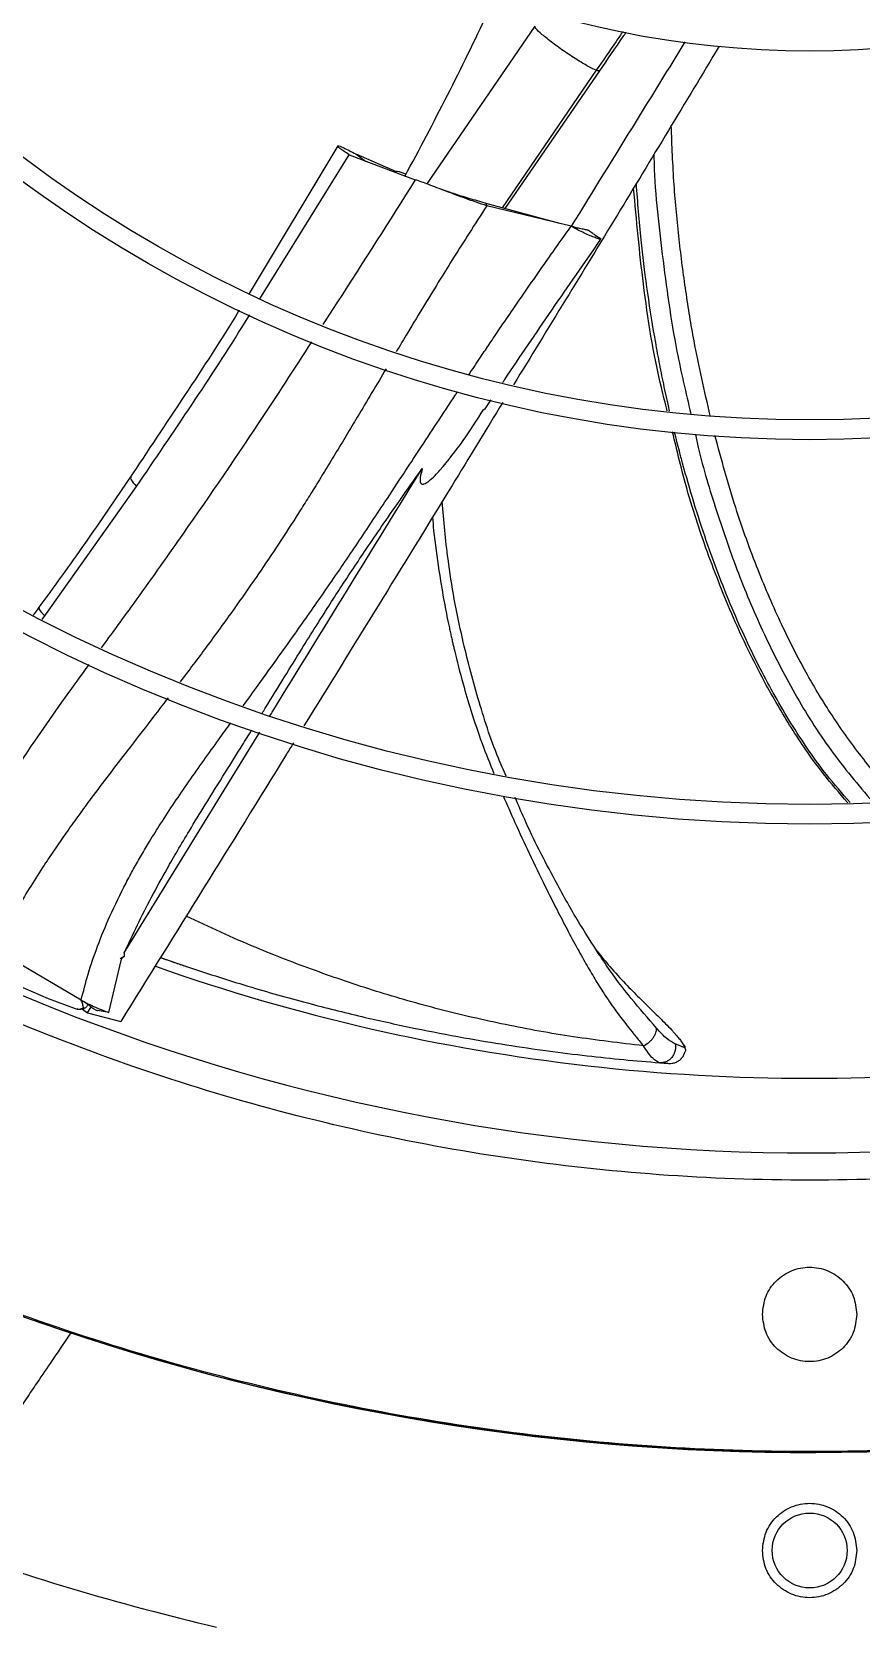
# Model space of a CAD drawing. Header units: inches. Extents: x 1229 to 1453, y -1023 to -720.
# Drawn here: x 1250.28 to 1254.43, y -757.85 to -749.87 of the extents above; entities that cross this region are included whole.
import ezdxf

# ---------------------------------------------------------------- set-up
doc = ezdxf.new("R2010")
doc.units = ezdxf.units.IN
doc.header["$MEASUREMENT"] = 0

msp = doc.modelspace()

# ---------------------------------------------------------------- linework, layer by layer
at = {"color": 18, "linetype": 'Continuous', "lineweight": 25, "true_color": 0x000000}
for p, q in [((1252.7992, -749.8403), (1252.2587, -750.6291)), ((1253.1066, -750.0606), (1252.6354, -750.7483)), ((1252.6513, -750.7526), (1253.1239, -750.0629)), ((1251.8136, -750.4393), (1251.3699, -751.1777)), ((1251.4229, -751.2034), (1251.8698, -750.4828)), ((1251.8698, -750.4828), (1252.2007, -750.6081)), ((1251.9037, -750.4793), (1251.9513, -750.5154)), ((1251.9037, -750.4793), (1252.105, -750.5662)), ((1252.3963, -750.679), (1252.3239, -750.6537)), ((1252.5584, -750.7388), (1252.5562, -750.7268)), ((1252.9249, -750.8268), (1252.5562, -750.7268)), ((1252.9808, -750.8403), (1252.5584, -750.7388)), ((1253.1008, -750.8849), (1253.1257, -750.9012)), ((1252.5472, -751.7587), (1252.5807, -751.7085)), ((1250.3483, -752.7893), (1250.8067, -752.142)), ((1250.319, -752.7463), (1250.2896, -752.786)), ((1250.3347, -752.8076), (1250.3483, -752.7893)), ((1250.7446, -754.4763), (1251.4236, -753.3722)), ((1253.1196, -754.4803), (1253.0899, -754.4348)), ((1250.5293, -754.7124), (1250.1008, -754.4602)), ((1250.6681, -754.7736), (1250.7318, -754.5075)), ((1250.9259, -754.4993), (1251.061, -754.5462)), ((1250.2107, -754.6366), (1250.3641, -754.7038)), ((1250.3641, -754.7038), (1250.499, -754.754)), ((1250.509, -754.7566), (1250.516, -754.7577)), ((1250.5476, -754.7528), (1250.5406, -754.7508)), ((1250.5608, -754.7755), (1250.5791, -754.7457)), ((1250.5357, -754.7578), (1250.5608, -754.7755)), ((1250.5608, -754.7755), (1250.7272, -754.8199)), ((1250.6681, -754.7736), (1250.6115, -754.764)), ((1253.55, -754.9503), (1253.5016, -754.9306)), ((1253.4131, -755.0232), (1253.4394, -755.0248))]:
    msp.add_line(p, q, dxfattribs=at)
at = {"color": 18, "linetype": 'Continuous', "lineweight": 25, "true_color": 0x000000, "flags": 128}
msp.add_lwpolyline([(1253.0001, -750.8469), (1252.9926, -750.8443), (1252.9808, -750.8403)], dxfattribs=at)
at = {"color": 18, "linetype": 'Continuous', "lineweight": 25, "true_color": 0x000000}
for centre, radius in [((1254.1739, -745.2608), 11.7126), ((1254.1739, -745.2608), 8.5704), ((1254.1739, -745.2608), 8.472), ((1254.1739, -745.2608), 6.6478), ((1254.1739, -745.2608), 6.5493), ((1254.1739, -745.2608), 4.7037), ((1254.1739, -757.4655), 0.1875)]:
    msp.add_circle(centre, radius, dxfattribs=at)
for radius, start, end in [(10.2157, 224.36307, 313.03719), (9.8425, 250.57522, 276.47911), (11.7147, 250.65335, 290.90006), (12.9331, 250.083, 256.73333)]:
    msp.add_arc((1254.1739, -745.2608), radius, start, end, dxfattribs=at)
for points, knots in [([(1265.8834, -745.2608), (1265.8786, -745.5163), (1265.8689, -746.0272), (1265.7909, -746.7903), (1265.6667, -747.5468), (1265.4924, -748.2936), (1265.2699, -749.0274), (1264.9998, -749.745), (1264.6833, -750.4435), (1264.3218, -751.1197), (1263.9169, -751.7709), (1263.4703, -752.3942), (1262.9838, -752.9869), (1262.4597, -753.5466), (1261.9, -754.0708), (1261.3073, -754.5572), (1260.684, -755.0039), (1260.0328, -755.4088), (1259.3565, -755.7703), (1258.6581, -756.0867), (1257.9404, -756.3568), (1257.2067, -756.5794), (1256.4599, -756.7535), (1255.7033, -756.8784), (1254.9402, -756.9536), (1254.1739, -756.9787), (1253.4075, -756.9536), (1252.6444, -756.8784), (1251.8878, -756.7535), (1251.141, -756.5794), (1250.4073, -756.3568), (1249.6896, -756.0867), (1248.9912, -755.7702), (1248.3149, -755.4088), (1247.6637, -755.0039), (1247.0405, -754.5572), (1246.4477, -754.0708), (1245.8881, -753.5466), (1245.3639, -752.9869), (1244.8774, -752.3942), (1244.4308, -751.7709), (1244.0259, -751.1197), (1243.6644, -750.4435), (1243.3479, -749.745), (1243.0778, -749.0274), (1242.8553, -748.2936), (1242.681, -747.5468), (1242.5568, -746.7903), (1242.4788, -746.0272), (1242.4692, -745.5163), (1242.4643, -745.2608)], [0, 0, 0, 0, 0.020833, 0.041667, 0.0625, 0.083333, 0.104167, 0.125, 0.145833, 0.166667, 0.1875, 0.208333, 0.229167, 0.25, 0.270833, 0.291667, 0.3125, 0.333333, 0.354167, 0.375, 0.395833, 0.416667, 0.4375, 0.458333, 0.479167, 0.5, 0.520833, 0.541667, 0.5625, 0.583333, 0.604167, 0.625, 0.645833, 0.666667, 0.6875, 0.708333, 0.729167, 0.75, 0.770833, 0.791667, 0.8125, 0.833333, 0.854167, 0.875, 0.895833, 0.916667, 0.9375, 0.958333, 0.979167, 1, 1, 1, 1]), ([(1252.1493, -750.5914), (1252.2925, -750.3211), (1252.4497, -750.0241), (1252.5875, -749.7178), (1252.5998, -749.6903)], [0, 0, 0, 0, 0.910233, 1, 1, 1, 1]), ([(1253.1066, -750.0606), (1253.0952, -750.0556), (1253.0725, -750.0455), (1253.016, -750.0121), (1252.9509, -749.9697), (1252.8854, -749.9228), (1252.8331, -749.8811), (1252.801, -749.8508), (1252.8002, -749.844), (1252.7998, -749.8408)], [0, 0, 0, 0, 0.1380937, 0.2761801, 0.4246192, 0.5730656, 0.7215073, 0.8699499, 1, 1, 1, 1]), ([(1253.2396, -749.8665), (1253.2283, -749.8829), (1253.1847, -749.9467), (1253.1399, -750.0121), (1253.1066, -750.0606)], [0, 0, 0, 0, 0.257808, 1, 1, 1, 1]), ([(1253.1239, -750.0629), (1253.1633, -750.0055), (1253.208, -749.9402), (1253.2513, -749.877), (1253.2566, -749.8694)], [0, 0, 0, 0, 0.879291, 1, 1, 1, 1]), ([(1253.722, -749.9393), (1253.5522, -750.2212), (1253.2108, -750.7881), (1252.8656, -751.3515), (1252.692, -751.6347)], [0, 0, 0, 0, 0.497142, 1, 1, 1, 1]), ([(1252.9829, -750.841), (1253.091, -750.6657), (1253.2804, -750.3585), (1253.4703, -750.051), (1253.5519, -749.9189)], [0, 0, 0, 0, 0.57047, 1, 1, 1, 1]), ([(1253.1239, -750.0592), (1253.124, -750.0615), (1253.1242, -750.0662), (1253.1125, -750.0625), (1253.1066, -750.0606)], [0, 0, 0, 0, 0.4999658, 1, 1, 1, 1]), ([(1253.6768, -751.7894), (1253.6478, -751.6646), (1253.6095, -751.4992), (1253.5738, -751.2905), (1253.5541, -751.1648), (1253.5364, -751.0361), (1253.5206, -750.9045), (1253.507, -750.7699), (1253.4908, -750.5806), (1253.4853, -750.436), (1253.4816, -750.3373)], [0, 0, 0, 0, 0.260832, 0.345503, 0.432085, 0.520577, 0.610976, 0.703276, 0.797476, 1, 1, 1, 1]), ([(1251.8698, -750.4828), (1251.8521, -750.471), (1251.8165, -750.4474), (1251.8096, -750.4357), (1251.836, -750.4436), (1251.8811, -750.4674), (1251.9037, -750.4793)], [0, 0, 0, 0, 0.250001, 0.500002, 0.75, 1, 1, 1, 1]), ([(1253.3941, -750.4821), (1253.3942, -750.4865), (1253.3978, -750.6534), (1253.4348, -750.9825), (1253.4929, -751.4114), (1253.5548, -751.6747), (1253.5792, -751.7781)], [0, 0, 0, 0, 0.010031, 0.383834, 0.757861, 1, 1, 1, 1]), ([(1252.1543, -750.5816), (1252.1477, -750.5787), (1252.1334, -750.5725), (1252.1153, -750.5668), (1252.1087, -750.5664), (1252.105, -750.5662)], [0, 0, 0, 0, 0.274241, 0.593266, 1, 1, 1, 1]), ([(1252.2007, -750.6081), (1252.0719, -750.8126), (1251.9191, -751.0554), (1251.7625, -751.2953), (1251.7378, -751.3331)], [0, 0, 0, 0, 0.842331, 1, 1, 1, 1]), ([(1252.5584, -750.7388), (1252.523, -750.7266), (1252.4523, -750.7024), (1252.3527, -750.6647), (1252.2644, -750.6308), (1252.2219, -750.6157), (1252.2007, -750.6081)], [0, 0, 0, 0, 0.249985, 0.5000003, 0.7500079, 1, 1, 1, 1]), ([(1252.5562, -750.7268), (1252.5269, -750.7185), (1252.4699, -750.7022), (1252.4177, -750.6857), (1252.3922, -750.6777)], [0, 0, 0, 0, 0.513421, 1, 1, 1, 1]), ([(1253.4617, -751.7645), (1253.4516, -751.7255), (1253.3977, -751.5166), (1253.3386, -751.1438), (1253.3078, -750.81), (1253.2929, -750.6497)], [0, 0, 0, 0, 0.106433, 0.570813, 1, 1, 1, 1]), ([(1253.4735, -751.7659), (1253.4707, -751.7542), (1253.4591, -751.7045), (1253.4408, -751.6173), (1253.4185, -751.5052), (1253.3901, -751.3482), (1253.3594, -751.15), (1253.3268, -750.8939), (1253.314, -750.7207), (1253.307, -750.6263)], [0, 0, 0, 0, 0.03104, 0.132253, 0.23119, 0.327855, 0.546696, 0.752907, 1, 1, 1, 1]), ([(1252.5584, -750.7388), (1252.5291, -750.7842), (1252.474, -750.8696), (1252.3967, -750.9917), (1252.3221, -751.1112), (1252.2449, -751.2371), (1252.1714, -751.3586), (1252.1245, -751.4373), (1252.1053, -751.4694)], [0, 0, 0, 0, 0.188275, 0.353819, 0.503651, 0.679503, 0.869268, 1, 1, 1, 1]), ([(1252.47, -751.5818), (1252.472, -751.5787), (1252.4922, -751.5483), (1252.5262, -751.4974), (1252.5751, -751.4248), (1252.6283, -751.3461), (1252.695, -751.2485), (1252.7726, -751.1363), (1252.8508, -751.0244), (1252.9202, -750.9258), (1252.9621, -750.8666), (1252.9808, -750.8403)], [0, 0, 0, 0, 0.012456, 0.12215, 0.205101, 0.305452, 0.439341, 0.599659, 0.759464, 0.892908, 1, 1, 1, 1]), ([(1253.1257, -750.9012), (1253.1277, -750.9029), (1253.1318, -750.9061), (1253.1275, -750.9065), (1253.1156, -750.9033), (1253.0958, -750.8962), (1253.0694, -750.8854), (1253.039, -750.8715), (1253.0078, -750.8559), (1252.9897, -750.8454), (1252.9808, -750.8403)], [0, 0, 0, 0, 0.1195219, 0.2368997, 0.3560026, 0.4802891, 0.6097285, 0.7415773, 0.8729295, 1, 1, 1, 1]), ([(1252.6376, -751.6233), (1252.6413, -751.6178), (1252.7221, -751.4968), (1252.8852, -751.2574), (1253.0479, -751.0238), (1253.13, -750.9058)], [0, 0, 0, 0, 0.022959, 0.506529, 1, 1, 1, 1]), ([(1253.0128, -750.8502), (1253.0108, -750.8498), (1253.0065, -750.8492), (1253.0018, -750.8475), (1252.9994, -750.8466)], [0, 0, 0, 0, 0.479347, 1, 1, 1, 1]), ([(1253.0635, -750.8604), (1253.0644, -750.8606), (1253.0662, -750.861), (1253.0636, -750.8605), (1253.0573, -750.8592), (1253.0476, -750.8573), (1253.0356, -750.8548), (1253.0232, -750.8523), (1253.0119, -750.8499), (1253.0068, -750.8489), (1253.0044, -750.8484)], [0, 0, 0, 0, 0.11663, 0.230578, 0.347096, 0.470907, 0.602448, 0.737933, 0.872207, 1, 1, 1, 1]), ([(1253.1008, -750.8849), (1253.0984, -750.8833), (1253.0936, -750.88), (1253.082, -750.8722), (1253.0717, -750.8653), (1253.065, -750.8607)], [0, 0, 0, 0, 0.26191, 0.514546, 1, 1, 1, 1]), ([(1251.3197, -751.2614), (1251.3189, -751.2627), (1251.2323, -751.4067), (1251.0474, -751.687), (1250.862, -751.9657), (1250.7693, -752.1051)], [0, 0, 0, 0, 0.004682, 0.502199, 1, 1, 1, 1]), ([(1250.8067, -752.142), (1250.992, -751.8704), (1251.1854, -751.5868), (1251.3651, -751.2967), (1251.3727, -751.2844)], [0, 0, 0, 0, 0.957768, 1, 1, 1, 1]), ([(1251.6821, -751.4187), (1251.5949, -751.5538), (1251.3779, -751.89), (1251.0741, -752.3308), (1250.8087, -752.7055), (1250.6793, -752.8818), (1250.6297, -752.9494)], [0, 0, 0, 0, 0.260733, 0.648635, 0.865342, 1, 1, 1, 1]), ([(1252.0546, -751.5546), (1252.0312, -751.594), (1251.9832, -751.6747), (1251.9176, -751.7851), (1251.8563, -751.8874), (1251.8018, -751.9778), (1251.7481, -752.0659), (1251.6978, -752.1474), (1251.6506, -752.223), (1251.5868, -752.3237), (1251.5057, -752.4486), (1251.4022, -752.6019), (1251.2861, -752.7672), (1251.1599, -752.9412), (1251.0687, -753.062), (1251.0253, -753.1194)], [0, 0, 0, 0, 0.073735, 0.150839, 0.206396, 0.265387, 0.320607, 0.372063, 0.419255, 0.463452, 0.563341, 0.657601, 0.759071, 0.885521, 1, 1, 1, 1]), ([(1251.3397, -753.2404), (1251.3649, -753.2056), (1251.4249, -753.1228), (1251.5149, -752.9977), (1251.6038, -752.8732), (1251.6821, -752.762), (1251.7559, -752.6559), (1251.8302, -752.5475), (1251.9041, -752.4382), (1251.9769, -752.3294), (1252.057, -752.2088), (1252.1387, -752.0847), (1252.2249, -751.9534), (1252.3105, -751.8231), (1252.3739, -751.7267), (1252.4086, -751.6744), (1252.4119, -751.6694)], [0, 0, 0, 0, 0.0671735, 0.1598312, 0.2410152, 0.3066581, 0.3730056, 0.4440899, 0.5134581, 0.5811343, 0.6510654, 0.7428768, 0.816868, 0.9005011, 0.9904923, 1, 1, 1, 1]), ([(1252.6387, -751.7219), (1252.5542, -751.8605), (1252.2237, -752.4019), (1251.8913, -752.9399), (1251.644, -753.3402)], [0, 0, 0, 0, 0.255951, 1, 1, 1, 1]), ([(1252.2361, -752.0525), (1252.2319, -752.0678), (1252.2264, -752.0882), (1252.2249, -752.1124), (1252.2266, -752.1228), (1252.2302, -752.1283), (1252.2342, -752.1307), (1252.2392, -752.1312), (1252.2467, -752.1295), (1252.2573, -752.124), (1252.2859, -752.103), (1252.3501, -752.0336), (1252.4427, -751.9146), (1252.5101, -751.8092), (1252.5438, -751.7565)], [0, 0, 0, 0, 0.0833566, 0.1115658, 0.1319051, 0.1411522, 0.1496654, 0.1586528, 0.1691712, 0.1914558, 0.2212286, 0.3539277, 0.6765567, 1, 1, 1, 1]), ([(1254.3644, -753.7245), (1254.323, -753.6771), (1254.2242, -753.5636), (1254.089, -753.3654), (1253.9394, -753.1124), (1253.7974, -752.8212), (1253.6674, -752.4934), (1253.5608, -752.1764), (1253.511, -751.9662), (1253.4882, -751.8698)], [0, 0, 0, 0, 0.091547, 0.218973, 0.346412, 0.516315, 0.686228, 0.856146, 1, 1, 1, 1]), ([(1254.3772, -753.724), (1254.3373, -753.6786), (1254.2325, -753.5594), (1254.0849, -753.34), (1253.9296, -753.0687), (1253.7841, -752.7582), (1253.6504, -752.4093), (1253.5676, -752.137), (1253.5191, -751.9549), (1253.5062, -751.9029), (1253.4984, -751.8712)], [0, 0, 0, 0, 0.0881532, 0.2311648, 0.3817908, 0.5400334, 0.7263084, 0.9221586, 0.9524831, 1, 1, 1, 1]), ([(1253.6024, -751.8826), (1253.6071, -751.9044), (1253.635, -752.0333), (1253.7066, -752.2655), (1253.814, -752.5783), (1253.9436, -752.8846), (1254.0963, -753.181), (1254.2734, -753.4656), (1254.4168, -753.6351), (1254.4886, -753.72)], [0, 0, 0, 0, 0.0326645, 0.1930119, 0.3536037, 0.5145089, 0.6758407, 0.8377387, 1, 1, 1, 1]), ([(1254.6322, -753.7148), (1254.6209, -753.7045), (1254.5488, -753.6383), (1254.428, -753.4909), (1254.2806, -753.2863), (1254.1486, -753.0645), (1254.0272, -752.8267), (1253.9091, -752.5513), (1253.7948, -752.2352), (1253.733, -752.0078), (1253.7002, -751.887)], [0, 0, 0, 0, 0.022262, 0.143045, 0.274084, 0.386377, 0.514541, 0.658604, 0.818583, 1, 1, 1, 1]), ([(1250.776, -752.0952), (1250.7007, -752.2063), (1250.5502, -752.428), (1250.3922, -752.6454), (1250.3134, -752.7539)], [0, 0, 0, 0, 0.500972, 1, 1, 1, 1]), ([(1250.7784, -752.0969), (1250.7771, -752.1001), (1250.7741, -752.1073), (1250.7952, -752.1297), (1250.8067, -752.142)], [0, 0, 0, 0, 0.45407, 1, 1, 1, 1]), ([(1251.4349, -753.277), (1251.4402, -753.2685), (1251.4778, -753.2078), (1251.5431, -753.1012), (1251.6276, -752.9642), (1251.7012, -752.8462), (1251.766, -752.744), (1251.8276, -752.6485), (1251.8901, -752.5535), (1251.959, -752.4508), (1252.0367, -752.3371), (1252.1302, -752.2026), (1252.1983, -752.1061), (1252.2361, -752.0525)], [0, 0, 0, 0, 0.0205012, 0.145618, 0.2547294, 0.3486279, 0.4292825, 0.5018958, 0.5812625, 0.6622863, 0.7558828, 0.8646494, 1, 1, 1, 1]), ([(1251.4741, -753.2902), (1251.479, -753.2821), (1251.7324, -752.8702), (1251.9867, -752.4573), (1252.2361, -752.0525)], [0, 0, 0, 0, 0.019444, 1, 1, 1, 1]), ([(1252.6551, -753.5913), (1252.642, -753.5614), (1252.5865, -753.4344), (1252.5128, -753.2046), (1252.4257, -752.8733), (1252.3642, -752.5448), (1252.3438, -752.3142), (1252.3352, -752.218)], [0, 0, 0, 0, 0.069494, 0.294091, 0.510792, 0.795823, 1, 1, 1, 1]), ([(1252.2868, -752.2966), (1252.2887, -752.319), (1252.2964, -752.408), (1252.3156, -752.544), (1252.3407, -752.6968), (1252.3592, -752.7922), (1252.3712, -752.849), (1252.3767, -752.8745), (1252.382, -752.8985), (1252.3871, -752.9209), (1252.3919, -752.9417), (1252.4084, -753.0112), (1252.436, -753.1185), (1252.4824, -753.2743), (1252.5321, -753.4249), (1252.5742, -753.5289), (1252.5943, -753.5786)], [0, 0, 0, 0, 0.050639, 0.202268, 0.31057, 0.401461, 0.422389, 0.442121, 0.460659, 0.478003, 0.494151, 0.509105, 0.640054, 0.745188, 0.877967, 1, 1, 1, 1]), ([(1250.3192, -752.7522), (1250.3182, -752.7538), (1250.3157, -752.7575), (1250.3365, -752.7777), (1250.3483, -752.7893)], [0, 0, 0, 0, 0.427507, 1, 1, 1, 1]), ([(1261.0611, -752.9896), (1260.8701, -753.1527), (1260.488, -753.4791), (1259.8717, -753.9141), (1259.2278, -754.3062), (1258.5565, -754.6496), (1257.8621, -754.9435), (1257.1482, -755.1861), (1256.4185, -755.3761), (1255.6769, -755.5125), (1254.9274, -755.5947), (1254.1739, -755.6221), (1253.4203, -755.5947), (1252.6708, -755.5125), (1251.9292, -755.3761), (1251.1995, -755.1861), (1250.4856, -754.9435), (1249.7912, -754.6496), (1249.1199, -754.3062), (1248.476, -753.9141), (1247.8597, -753.4791), (1247.4776, -753.1527), (1247.2866, -752.9896)], [0, 0, 0, 0, 0.0500001, 0.1, 0.15, 0.1999999, 0.25, 0.3, 0.35, 0.4000001, 0.45, 0.5000001, 0.5499999, 0.5999999, 0.65, 0.7, 0.75, 0.8000001, 0.8500001, 0.9000001, 0.9500001, 1, 1, 1, 1]), ([(1250.5681, -753.0337), (1250.5583, -753.0471), (1250.4661, -753.1733), (1250.3244, -753.369), (1250.1552, -753.6307), (1250.0276, -753.8572), (1249.9145, -754.0969), (1249.862, -754.2652), (1249.8355, -754.35)], [0, 0, 0, 0, 0.032679, 0.308339, 0.475812, 0.647076, 0.822089, 1, 1, 1, 1]), ([(1250.964, -753.2), (1250.9355, -753.2371), (1250.8682, -753.325), (1250.7693, -753.4526), (1250.669, -753.5834), (1250.5883, -753.6904), (1250.5188, -753.7848), (1250.4599, -753.8669), (1250.4015, -753.9508), (1250.3172, -754.0767), (1250.2116, -754.245), (1250.1375, -754.389), (1250.1008, -754.4602)], [0, 0, 0, 0, 0.091235, 0.216238, 0.314969, 0.41309, 0.478087, 0.543952, 0.610654, 0.678175, 0.840873, 1, 1, 1, 1]), ([(1250.5293, -754.7124), (1250.5405, -754.6689), (1250.5639, -754.5777), (1250.6119, -754.4375), (1250.6745, -754.2849), (1250.7369, -754.1571), (1250.7914, -754.056), (1250.8308, -753.9867), (1250.8758, -753.9111), (1250.9306, -753.8234), (1250.9961, -753.7236), (1251.0681, -753.6185), (1251.1424, -753.5134), (1251.2126, -753.4158), (1251.2579, -753.3532), (1251.2778, -753.3258)], [0, 0, 0, 0, 0.084738, 0.177945, 0.279583, 0.396266, 0.446499, 0.496733, 0.54697, 0.612826, 0.692325, 0.772656, 0.853828, 0.935842, 1, 1, 1, 1]), ([(1250.7446, -754.4763), (1250.7665, -754.4295), (1250.8103, -754.3356), (1250.882, -754.1951), (1250.9495, -754.0717), (1251.0131, -753.9612), (1251.0767, -753.8546), (1251.1569, -753.7237), (1251.2453, -753.5821), (1251.3235, -753.457), (1251.3674, -753.386), (1251.3838, -753.3595)], [0, 0, 0, 0, 0.120408, 0.241264, 0.366192, 0.447006, 0.537729, 0.655272, 0.805197, 0.92743, 1, 1, 1, 1]), ([(1251.5914, -753.4256), (1251.5797, -753.4446), (1251.2922, -753.9114), (1251.0038, -754.3751), (1250.7272, -754.8199)], [0, 0, 0, 0, 0.040727, 1, 1, 1, 1]), ([(1252.6406, -753.6904), (1252.6601, -753.7349), (1252.702, -753.8311), (1252.7723, -753.9819), (1252.8428, -754.1279), (1252.9065, -754.2546), (1252.9605, -754.3588), (1253.0109, -754.4526), (1253.0592, -754.5388), (1253.1031, -754.6129), (1253.1403, -754.6722), (1253.1724, -754.7203), (1253.201, -754.7609), (1253.2282, -754.7976), (1253.2565, -754.8345), (1253.2868, -754.8728), (1253.3165, -754.9093), (1253.3349, -754.9318), (1253.3422, -754.9407)], [0, 0, 0, 0, 0.0965991, 0.2084678, 0.3299771, 0.4166432, 0.4882908, 0.5625684, 0.6297563, 0.6897073, 0.7423351, 0.7794746, 0.8164923, 0.8533749, 0.8838676, 0.9248135, 0.9702828, 1, 1, 1, 1]), ([(1253.1241, -754.4892), (1253.0859, -754.4299), (1253.0083, -754.3095), (1252.8802, -754.0784), (1252.7754, -753.8759), (1252.7163, -753.7351), (1252.7013, -753.6994)], [0, 0, 0, 0, 0.24171, 0.490628, 0.871176, 1, 1, 1, 1]), ([(1253.3422, -754.9407), (1253.2249, -754.9268), (1252.9896, -754.8988), (1252.6497, -754.837), (1252.3211, -754.7609), (1252.0045, -754.6704), (1251.6993, -754.5662), (1251.3798, -754.4437), (1251.1698, -754.3462), (1251.0542, -754.2925)], [0, 0, 0, 0, 0.136797, 0.274291, 0.412363, 0.550953, 0.689949, 0.829268, 1, 1, 1, 1]), ([(1250.7268, -754.5058), (1250.728, -754.5039), (1250.7303, -754.5003), (1250.7374, -754.4953), (1250.7431, -754.4937), (1250.747, -754.4927)], [0, 0, 0, 0, 0.257129, 0.502122, 1, 1, 1, 1]), ([(1250.7318, -754.5075), (1250.7325, -754.5058), (1250.734, -754.5024), (1250.7377, -754.4983), (1250.7422, -754.495), (1250.7453, -754.4935), (1250.747, -754.4927)], [0, 0, 0, 0, 0.222196, 0.451436, 0.707744, 1, 1, 1, 1]), ([(1250.747, -754.4927), (1250.7468, -754.4897), (1250.7463, -754.4842), (1250.7452, -754.4788), (1250.7446, -754.4763)], [0, 0, 0, 0, 0.530956, 1, 1, 1, 1]), ([(1250.9262, -754.4988), (1250.9491, -754.5072), (1250.992, -754.5229), (1251.0353, -754.5369), (1251.0555, -754.5435)], [0, 0, 0, 0, 0.5326, 1, 1, 1, 1]), ([(1253.1116, -754.468), (1253.1324, -754.4938), (1253.1786, -754.551), (1253.2381, -754.6152), (1253.2874, -754.6663), (1253.322, -754.701), (1253.3563, -754.7348), (1253.39, -754.7677), (1253.4226, -754.7997), (1253.4538, -754.8307), (1253.4765, -754.8542), (1253.4928, -754.8717), (1253.5045, -754.8847), (1253.5176, -754.9), (1253.5366, -754.9238), (1253.5445, -754.9394), (1253.55, -754.9503)], [0, 0, 0, 0, 0.12639, 0.27963, 0.347218, 0.414969, 0.48292, 0.551088, 0.619504, 0.688197, 0.757234, 0.781656, 0.813095, 0.851627, 0.897349, 1, 1, 1, 1]), ([(1253.408, -754.8522), (1253.366, -754.804), (1253.2828, -754.7086), (1253.1837, -754.5798), (1253.1318, -754.4992), (1253.1196, -754.4803)], [0, 0, 0, 0, 0.43847, 0.86803, 1, 1, 1, 1]), ([(1251.061, -754.5462), (1251.1678, -754.5809), (1251.3704, -754.6466), (1251.6678, -754.7295), (1251.9409, -754.7974), (1252.196, -754.8534), (1252.432, -754.8989), (1252.6537, -754.9362), (1252.8597, -754.9663), (1253.0557, -754.9906), (1253.242, -755.0104), (1253.3637, -755.0204), (1253.4237, -755.0253)], [0, 0, 0, 0, 0.148236, 0.281099, 0.399392, 0.506753, 0.608205, 0.695761, 0.779942, 0.857726, 0.929884, 1, 1, 1, 1]), ([(1250.499, -754.754), (1250.5026, -754.7551), (1250.5099, -754.7573), (1250.5211, -754.7574), (1250.5316, -754.7555), (1250.5377, -754.7523), (1250.5406, -754.7508)], [0, 0, 0, 0, 0.26335, 0.525402, 0.772577, 1, 1, 1, 1]), ([(1250.5286, -754.7587), (1250.5245, -754.7588), (1250.5201, -754.759), (1250.5116, -754.7569), (1250.5113, -754.7568)], [0, 0, 0, 0, 0.953438, 1, 1, 1, 1]), ([(1250.5476, -754.7528), (1250.5448, -754.7543), (1250.5389, -754.7575), (1250.5321, -754.7583), (1250.5286, -754.7587)], [0, 0, 0, 0, 0.478037, 1, 1, 1, 1]), ([(1250.5293, -754.7124), (1250.538, -754.7172), (1250.5548, -754.7266), (1250.5647, -754.7349), (1250.5695, -754.7389)], [0, 0, 0, 0, 0.516673, 1, 1, 1, 1]), ([(1250.5293, -754.7124), (1250.5404, -754.7182), (1250.5624, -754.7297), (1250.6013, -754.748), (1250.6388, -754.764), (1250.6584, -754.7704), (1250.6681, -754.7736)], [0, 0, 0, 0, 0.258151, 0.51353, 0.760378, 1, 1, 1, 1]), ([(1250.5406, -754.7508), (1250.5407, -754.7507), (1250.541, -754.7505), (1250.5412, -754.7501), (1250.5413, -754.7497), (1250.5414, -754.7487), (1250.5406, -754.7461), (1250.5386, -754.7409), (1250.5372, -754.7286), (1250.5325, -754.7191), (1250.5293, -754.7124)], [0, 0, 0, 0, 0.010787, 0.020931, 0.031346, 0.042617, 0.098172, 0.225034, 0.455535, 1, 1, 1, 1]), ([(1250.5628, -754.7307), (1250.5622, -754.7329), (1250.5611, -754.7373), (1250.5577, -754.7434), (1250.5533, -754.7487), (1250.5495, -754.7514), (1250.5476, -754.7528)], [0, 0, 0, 0, 0.247426, 0.495581, 0.745936, 1, 1, 1, 1]), ([(1250.5701, -754.7395), (1250.5714, -754.7407), (1250.5742, -754.7431), (1250.5774, -754.7448), (1250.5791, -754.7457)], [0, 0, 0, 0, 0.474575, 1, 1, 1, 1]), ([(1250.5791, -754.7457), (1250.5809, -754.7472), (1250.5842, -754.7501), (1250.5876, -754.7529), (1250.5893, -754.7543)], [0, 0, 0, 0, 0.526065, 1, 1, 1, 1]), ([(1250.5893, -754.7543), (1250.5913, -754.7555), (1250.5953, -754.7578), (1250.6012, -754.7607), (1250.6068, -754.7629), (1250.6099, -754.7636), (1250.6115, -754.764)], [0, 0, 0, 0, 0.2596366, 0.5111871, 0.7568528, 1, 1, 1, 1]), ([(1253.3422, -754.9407), (1253.3508, -754.9362), (1253.364, -754.9294), (1253.3797, -754.9151), (1253.3904, -754.9027), (1253.3988, -754.8893), (1253.4067, -754.8719), (1253.4075, -754.8599), (1253.408, -754.8522)], [0, 0, 0, 0, 0.239403, 0.368556, 0.500508, 0.632376, 0.761324, 1, 1, 1, 1]), ([(1253.5016, -754.9306), (1253.488, -754.9239), (1253.4605, -754.9105), (1253.4256, -754.8717), (1253.408, -754.8522)], [0, 0, 0, 0, 0.496775, 1, 1, 1, 1]), ([(1253.4237, -755.0253), (1253.4127, -755.0208), (1253.3895, -755.0112), (1253.3585, -754.9649), (1253.3422, -754.9407)], [0, 0, 0, 0, 0.475867, 1, 1, 1, 1]), ([(1253.5016, -754.9306), (1253.5023, -754.9361), (1253.5038, -754.9474), (1253.5015, -754.9652), (1253.4953, -754.983), (1253.485, -754.9991), (1253.4713, -755.0121), (1253.4557, -755.0208), (1253.4395, -755.0255), (1253.4288, -755.0254), (1253.4237, -755.0253)], [0, 0, 0, 0, 0.1132123, 0.2359595, 0.3659853, 0.4999921, 0.6340204, 0.764057, 0.8867816, 1, 1, 1, 1]), ([(1253.4689, -755.0287), (1253.4745, -755.0288), (1253.486, -755.0289), (1253.5035, -755.0242), (1253.5204, -755.0153), (1253.5348, -755.0021), (1253.5456, -754.9866), (1253.5491, -754.975), (1253.5507, -754.9697)], [0, 0, 0, 0, 0.151344, 0.315517, 0.48942, 0.668613, 0.847726, 1, 1, 1, 1]), ([(1253.5408, -754.9345), (1253.542, -754.9351), (1253.5445, -754.9364), (1253.547, -754.9395), (1253.5489, -754.9428), (1253.55, -754.9465), (1253.55, -754.949), (1253.55, -754.9503)], [0, 0, 0, 0, 0.212131, 0.409842, 0.60994, 0.808071, 1, 1, 1, 1]), ([(1253.55, -754.9503), (1253.552, -754.9575), (1253.5541, -754.9648), (1253.5509, -754.9696), (1253.5508, -754.9697)], [0, 0, 0, 0, 0.973645, 1, 1, 1, 1]), ([(1253.4237, -755.0253), (1253.4339, -755.0261), (1253.4506, -755.0274), (1253.4649, -755.0284), (1253.4695, -755.0287), (1253.4688, -755.0287), (1253.4686, -755.0287)], [0, 0, 0, 0, 0.448765, 0.72774, 0.935469, 1, 1, 1, 1]), ([(1253.9376, -756.2844), (1253.9412, -756.2535), (1253.9483, -756.1917), (1254.0029, -756.113), (1254.081, -756.0605), (1254.1739, -756.042), (1254.2667, -756.0605), (1254.3448, -756.113), (1254.3994, -756.1917), (1254.4065, -756.2535), (1254.4101, -756.2844)], [0, 0, 0, 0, 0.124999, 0.250001, 0.374997, 0.499997, 0.625003, 0.749999, 0.875001, 1, 1, 1, 1]), ([(1254.4101, -756.2844), (1254.4065, -756.3153), (1254.3994, -756.3772), (1254.3448, -756.4558), (1254.2667, -756.5083), (1254.1739, -756.5268), (1254.081, -756.5083), (1254.0029, -756.4558), (1253.9483, -756.3772), (1253.9412, -756.3153), (1253.9376, -756.2844)], [0, 0, 0, 0, 0.124999, 0.250001, 0.374997, 0.500003, 0.625003, 0.749999, 0.875001, 1, 1, 1, 1]), ([(1250.4775, -756.3771), (1250.4492, -756.4188), (1250.4209, -756.4605), (1250.3926, -756.5023), (1250.3926, -756.5023), (1250.3926, -756.5023), (1250.3926, -756.5023), (1250.368, -756.5386), (1250.3434, -756.5749), (1250.3188, -756.6112), (1250.3021, -756.6358), (1250.2854, -756.6605), (1250.2688, -756.6851), (1248.74, -758.9414), (1246.59, -762.1148), (1242.8341, -761.6386), (1241.6696, -761.6091), (1241.4976, -761.6068)], [-0.32984, -0.32984, -0.32984, -0.32984, -0.195731, -0.195731, -0.195731, -0.195731, -0.195731, -0.195731, -0.079089, -0.079089, -0.079089, 0, 0, 0, 7.24727, 10.192942, 10.706018, 10.706018, 10.706018, 10.706018]), ([(1253.9376, -757.4655), (1253.9413, -757.4343), (1253.9485, -757.3721), (1254.0035, -757.2936), (1254.0815, -757.2415), (1254.1739, -757.2232), (1254.2662, -757.2415), (1254.3442, -757.2936), (1254.3992, -757.3721), (1254.4065, -757.4343), (1254.4101, -757.4655)], [0, 0, 0, 0, 0.126251, 0.25133, 0.375627, 0.499997, 0.624373, 0.74867, 0.873749, 1, 1, 1, 1]), ([(1254.4101, -757.4655), (1254.4066, -757.4963), (1254.3995, -757.5581), (1254.345, -757.6367), (1254.2668, -757.6894), (1254.1739, -757.7079), (1254.0809, -757.6894), (1254.0027, -757.6367), (1253.9482, -757.5581), (1253.9412, -757.4963), (1253.9376, -757.4655)], [0, 0, 0, 0, 0.124535, 0.249706, 0.374857, 0.500003, 0.625143, 0.750294, 0.875465, 1, 1, 1, 1])]:
    msp.add_open_spline(points, degree=3, knots=knots, dxfattribs=at)

doc.saveas('drawing.dxf')
